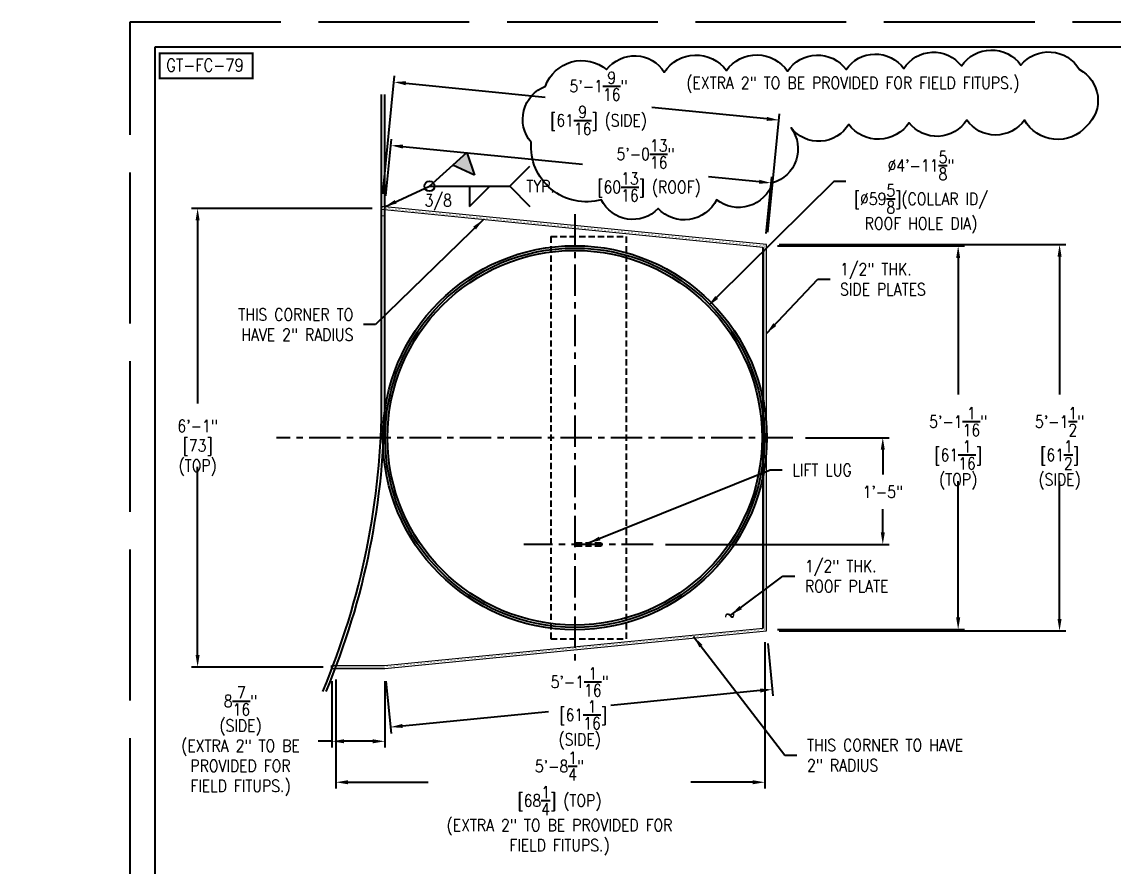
# Model space of a CAD drawing. Extents: x -305 to 4862, y -115 to 900.
# Drawn here: x 2022 to 2543, y 497 to 900 of the extents above; entities that cross this region are included whole.
import ezdxf
from ezdxf.enums import TextEntityAlignment as Align

# ---------------------------------------------------------------- set-up
doc = ezdxf.new("R2010")
doc.units = 0
doc.header["$LTSCALE"] = 12
doc.header["$MEASUREMENT"] = 0
doc.header["$PDMODE"] = 33
doc.header["$PDSIZE"] = -0.5
for name, pattern in [('AM_ISO02W050', [7.5, 6, -1.5]), ('CENTER', [2, 1.25, -0.25, 0.25, -0.25]), ('HIDDEN', [0.375, 0.25, -0.125])]:
    doc.linetypes.add(name, pattern=pattern)
doc.layers.get('0').update_dxf_attribs({"linetype": 'CONTINUOUS'})
doc.layers.get('Defpoints').update_dxf_attribs({"linetype": 'CONTINUOUS'})
for name, color, linetype in [('CENTER', 6, 'CENTER'), ('COVER', 3, 'CONTINUOUS'), ('DIM', 1, 'CONTINUOUS'), ('HATCH', 11, 'CONTINUOUS'), ('REPAD', 7, 'CONTINUOUS'), ('SHELL', 40, 'CONTINUOUS'), ('stack conn.', 191, 'CONTINUOUS'), ('TEXT', 4, 'CONTINUOUS')]:
    doc.layers.add(name, color=color, linetype=linetype)
doc.styles.add('ROMANS', font='ROMANS.shx', dxfattribs={"width": 0.85, "height": 5.76})
doc.styles.get("Standard").update_dxf_attribs({"font": 'sanss___.ttf'})
doc.dimstyles.get("Standard").update_dxf_attribs({"dimtxt": 0.18, "dimasz": 0.18, "dimexe": 0.18, "dimexo": 0.0625, "dimgap": 0.09, "dimtad": 0, "dimtih": 1, "dimtoh": 1, "dimdec": 4, "dimzin": 0, "dimdsep": 46, "dimtxsty": 'Standard', "dimcen": 0.09, "dimadec": 0, "dimazin": 0, "dimtfac": 1, "dimtdec": 4, "dimtofl": 0, "dimtmove": 0, "dimatfit": 3, "dimfxl": 1, "dimtolj": 1, "dimtzin": 0, "dimarcsym": 0})

# ---------------------------------------------------------------- blocks, each defined once
blk = doc.blocks.new('*D178')
at = {"layer": 'Defpoints', "color": 0, "transparency": 16777216}
for p in [(2379.29, 823.08), (2194.82, 810.93), (2376.32, 793)]:
    blk.add_point(p, dxfattribs=at)
at = {"layer": 'DIM', "color": 0, "lineweight": -2, "transparency": 16777216}
for p, q in [((2195.41, 816.9), (2198.09, 843.99)), ((2203.52, 840.44), (2289.22, 831.97)), ((2373.56, 823.64), (2349.43, 826.03)), ((2376.91, 798.97), (2379.59, 826.06))]:
    blk.add_line(p, q, dxfattribs=at)
at = {"layer": 'DIM', "color": 0, "transparency": 16777216}
for points in [[(2203.62, 841.39), (2203.43, 839.48), (2197.79, 841)], [(2373.65, 824.6), (2373.47, 822.69), (2379.29, 823.08)]]:
    blk.add_solid(points, dxfattribs=at)
at = {"layer": 'DIM', "color": 0, "transparency": 16777216, "insert": (2319.33, 829), "char_height": 5.76, "attachment_point": 5, "style": 'ROMANS'}
blk.add_mtext('\\A1;5\'-0{\\H1x;\\S13/16;}"\\P [60{\\H1x;\\S13/16;}] (ROOF)', dxfattribs=at)
blk = doc.blocks.new('*D179')
at = {"layer": 'Defpoints', "color": 0, "transparency": 16777216}
for p in [(2199.19, 871.24), (2193.32, 811.83), (2377.07, 793.68)]:
    blk.add_point(p, dxfattribs=at)
at = {"layer": 'DIM', "color": 0, "lineweight": -2, "transparency": 16777216}
for p, q in [((2193.91, 817.8), (2199.48, 874.23)), ((2204.92, 870.67), (2271.44, 864.1)), ((2377.21, 853.66), (2322.32, 859.08)), ((2377.66, 799.65), (2383.23, 856.08))]:
    blk.add_line(p, q, dxfattribs=at)
at = {"layer": 'DIM', "color": 0, "transparency": 16777216}
for points in [[(2205.02, 871.63), (2204.83, 869.72), (2199.19, 871.24)], [(2377.3, 854.61), (2377.11, 852.7), (2382.94, 853.09)]]:
    blk.add_solid(points, dxfattribs=at)
at = {"layer": 'DIM', "color": 0, "transparency": 16777216, "char_height": 5.76, "attachment_point": 5, "style": 'ROMANS'}
for s, insert in [('\\A1;5\'-1{\\H1x;\\S9/16;}"', (2296.88, 869.27)), ('\\A1;[61{\\H1x;\\S9/16;}] (SIDE)', (2296.88, 852.95))]:
    blk.add_mtext(s, dxfattribs=dict(at, insert=insert))
blk = doc.blocks.new('*D180')
at = {"layer": 'Defpoints', "color": 0, "transparency": 16777216}
for p in [(2377.07, 793.68), (2377.07, 609.18), (2517.04, 609.18)]:
    blk.add_point(p, dxfattribs=at)
at = {"layer": 'DIM', "color": 0, "lineweight": -2, "transparency": 16777216}
for p, q in [((2383.07, 793.68), (2520.04, 793.68)), ((2517.04, 787.92), (2517.04, 722.14)), ((2517.04, 614.94), (2517.04, 680.72)), ((2383.07, 609.18), (2520.04, 609.18))]:
    blk.add_line(p, q, dxfattribs=at)
at = {"layer": 'DIM', "color": 0, "transparency": 16777216}
for points in [[(2516.08, 787.92), (2518, 787.92), (2517.04, 793.68)], [(2516.08, 614.94), (2518, 614.94), (2517.04, 609.18)]]:
    blk.add_solid(points, dxfattribs=at)
at = {"layer": 'DIM', "color": 0, "transparency": 16777216, "char_height": 5.76, "attachment_point": 5, "style": 'ROMANS'}
for s, insert in [('\\A1;5\'-1{\\H1x;\\S1/2;}"', (2517.04, 709.11)), ('\\A1;[61{\\H1x;\\S1/2;}]\\P(SIDE)', (2517.04, 688.4))]:
    blk.add_mtext(s, dxfattribs=dict(at, insert=insert))
blk = doc.blocks.new('*D181')
at = {"layer": 'Defpoints', "color": 0, "transparency": 16777216}
for p in [(2376.32, 793), (2376.32, 609.86), (2468.62, 609.86)]:
    blk.add_point(p, dxfattribs=at)
at = {"layer": 'DIM', "color": 0, "lineweight": -2, "transparency": 16777216}
for p, q in [((2382.32, 793), (2471.62, 793)), ((2468.62, 787.24), (2468.62, 722.14)), ((2468.62, 615.62), (2468.62, 680.72)), ((2382.32, 609.86), (2471.62, 609.86))]:
    blk.add_line(p, q, dxfattribs=at)
at = {"layer": 'DIM', "color": 0, "transparency": 16777216}
for points in [[(2467.66, 787.24), (2469.58, 787.24), (2468.62, 793)], [(2467.66, 615.62), (2469.58, 615.62), (2468.62, 609.86)]]:
    blk.add_solid(points, dxfattribs=at)
at = {"layer": 'DIM', "color": 0, "transparency": 16777216, "char_height": 5.76, "attachment_point": 5, "style": 'ROMANS'}
for s, insert in [('\\A1;5\'-1{\\H1x;\\S1/16;}"', (2468.62, 709.11)), ('\\A1;[61{\\H1x;\\S1/16;}]\\P(TOP)', (2468.62, 688.4))]:
    blk.add_mtext(s, dxfattribs=dict(at, insert=insert))
blk = doc.blocks.new('*D182')
at = {"layer": 'Defpoints', "color": 0, "transparency": 16777216}
for p in [(2377.07, 609.18), (2194.82, 591.18), (2379.83, 581.27)]:
    blk.add_point(p, dxfattribs=at)
at = {"layer": 'DIM', "color": 0, "lineweight": -2, "transparency": 16777216}
for p, q in [((2377.66, 603.21), (2380.12, 578.28)), ((2195.41, 585.21), (2197.87, 560.28)), ((2374.1, 580.7), (2302.72, 573.65)), ((2203.31, 563.83), (2273.06, 570.72))]:
    blk.add_line(p, q, dxfattribs=at)
at = {"layer": 'DIM', "color": 0, "transparency": 16777216}
for points in [[(2374, 581.65), (2374.19, 579.74), (2379.83, 581.27)], [(2203.22, 564.79), (2203.41, 562.88), (2197.58, 563.27)]]:
    blk.add_solid(points, dxfattribs=at)
at = {"layer": 'DIM', "color": 0, "transparency": 16777216, "insert": (2287.89, 572.18), "char_height": 5.76, "attachment_point": 5, "style": 'ROMANS'}
blk.add_mtext('\\A1;5\'-1{\\H1x;\\S1/16;}"\\P [61{\\H1x;\\S1/16;}]\\P(SIDE)', dxfattribs=at)
blk = doc.blocks.new('*D183')
at = {"layer": 'Defpoints', "color": 0, "transparency": 16777216}
for p in [(2169.6, 591.18), (2194.82, 591.18), (2194.82, 556.5)]:
    blk.add_point(p, dxfattribs=at)
at = {"layer": 'DIM', "color": 0, "lineweight": -2, "transparency": 16777216}
for p, q in [((2169.6, 585.18), (2169.6, 553.5)), ((2194.82, 585.18), (2194.82, 553.5)), ((2169.6, 556.5), (2163.02, 556.5)), ((2189.06, 556.5), (2175.36, 556.5))]:
    blk.add_line(p, q, dxfattribs=at)
at = {"layer": 'DIM', "color": 0, "transparency": 16777216}
for points in [[(2175.36, 557.46), (2175.36, 555.54), (2169.6, 556.5)], [(2189.06, 557.46), (2189.06, 555.54), (2194.82, 556.5)]]:
    blk.add_solid(points, dxfattribs=at)
at = {"layer": 'DIM', "color": 0, "transparency": 16777216, "insert": (2125.93, 556.5), "char_height": 5.76, "attachment_point": 5, "style": 'ROMANS'}
blk.add_mtext('\\A1;8{\\H1x;\\S7/16;}"\\P(SIDE)\\P(EXTRA 2" TO BE \\PPROVIDED FOR\\PFIELD FITUPS.)', dxfattribs=at)
blk = doc.blocks.new('*D184')
at = {"layer": 'Defpoints', "color": 0, "transparency": 16777216}
for p in [(2376.32, 609.86), (2171.49, 591.93), (2376.32, 536.95)]:
    blk.add_point(p, dxfattribs=at)
at = {"layer": 'DIM', "color": 0, "lineweight": -2, "transparency": 16777216}
for p, q in [((2376.32, 603.86), (2376.32, 533.95)), ((2171.49, 585.93), (2171.49, 533.95)), ((2177.25, 536.95), (2215.51, 536.95)), ((2370.56, 536.95), (2341, 536.95))]:
    blk.add_line(p, q, dxfattribs=at)
at = {"layer": 'DIM', "color": 0, "transparency": 16777216}
for points in [[(2177.25, 537.91), (2177.25, 535.99), (2171.49, 536.95)], [(2370.56, 537.91), (2370.56, 535.99), (2376.32, 536.95)]]:
    blk.add_solid(points, dxfattribs=at)
at = {"layer": 'DIM', "color": 0, "transparency": 16777216, "char_height": 5.76, "width": 5166.6002, "attachment_point": 5, "style": 'ROMANS'}
for s, insert in [('\\A1;5\'-8{\\H1x;\\S1/4;}"', (2278.25, 544.63)), ('\\A1;[68{\\H1x;\\S1/4;}] (TOP)\\P(EXTRA 2" TO BE PROVIDED FOR\\PFIELD FITUPS.)', (2278.25, 518.57))]:
    blk.add_mtext(s, dxfattribs=dict(at, insert=insert))
blk = doc.blocks.new('A$C0E4B500F')
at = {"layer": 'HATCH'}
blk.add_hatch(color=3, dxfattribs=at).paths.add_polyline_path([(10.5, 19.5), (0, 24), (0, 15)])
at = {"layer": 'DIM'}
for p, q in [((0, 0), (0, 24)), ((0, 24), (10.5, 19.5)), ((10.5, 19.5), (0, 15))]:
    blk.add_line(p, q, dxfattribs=at)
blk = doc.blocks.new('*D204')
at = {"layer": 'Defpoints', "color": 0, "transparency": 16777216}
for p in [(2194.82, 810.93), (2105.47, 591.93), (2171.49, 591.93)]:
    blk.add_point(p, dxfattribs=at)
at = {"layer": 'DIM', "color": 0, "lineweight": -2, "transparency": 16777216}
for p, q in [((2188.82, 810.93), (2102.47, 810.93)), ((2105.47, 805.17), (2105.47, 717.72)), ((2105.47, 597.69), (2105.47, 687.55)), ((2165.49, 591.93), (2102.47, 591.93))]:
    blk.add_line(p, q, dxfattribs=at)
at = {"layer": 'DIM', "color": 0, "transparency": 16777216}
for points in [[(2104.51, 805.17), (2106.43, 805.17), (2105.47, 810.93)], [(2104.51, 597.69), (2106.43, 597.69), (2105.47, 591.93)]]:
    blk.add_solid(points, dxfattribs=at)
at = {"layer": 'DIM', "color": 0, "transparency": 16777216, "char_height": 5.76, "attachment_point": 5, "style": 'ROMANS'}
for s, insert in [('\\A1;6\'-1"', (2105.47, 707.02)), ('\\A1;[73]\\P(TOP)', (2105.47, 691.94))]:
    blk.add_mtext(s, dxfattribs=dict(at, insert=insert))
blk = doc.blocks.new('*D209')
at = {"layer": 'Defpoints', "color": 0, "transparency": 16777216}
for p in [(2389.7, 701.43), (2432.63, 701.43), (2322.92, 650.43)]:
    blk.add_point(p, dxfattribs=at)
at = {"layer": 'DIM', "color": 0, "lineweight": -2, "transparency": 16777216}
for p, q in [((2395.7, 701.43), (2435.63, 701.43)), ((2432.63, 695.67), (2432.63, 683.82)), ((2432.63, 656.19), (2432.63, 667.36)), ((2328.92, 650.43), (2435.63, 650.43))]:
    blk.add_line(p, q, dxfattribs=at)
at = {"layer": 'DIM', "color": 0, "transparency": 16777216}
for points in [[(2431.67, 695.67), (2433.59, 695.67), (2432.63, 701.43)], [(2431.67, 656.19), (2433.59, 656.19), (2432.63, 650.43)]]:
    blk.add_solid(points, dxfattribs=at)
at = {"layer": 'DIM', "color": 0, "transparency": 16777216, "insert": (2432.63, 675.59), "char_height": 5.76, "attachment_point": 5, "style": 'ROMANS'}
blk.add_mtext('\\A1;1\'-5"', dxfattribs=at)
blk = doc.blocks.new('*D216')
at = {"layer": 'Defpoints', "color": 0, "transparency": 16777216}
for p in [(2349.18, 764.3), (2221.96, 638.56)]:
    blk.add_point(p, dxfattribs=at)
at = {"layer": 'DIM', "color": 0, "lineweight": -2, "transparency": 16777216}
for p, q in [((2409.27, 823.7), (2353.28, 768.35)), ((2415.03, 823.7), (2409.27, 823.7))]:
    blk.add_line(p, q, dxfattribs=at)
at = {"layer": 'DIM', "color": 0, "transparency": 16777216}
blk.add_solid([(2352.6, 769.04), (2353.95, 767.67), (2349.18, 764.3)], dxfattribs=at)
at = {"layer": 'DIM', "color": 0, "transparency": 16777216, "char_height": 5.76, "attachment_point": 5, "style": 'ROMANS'}
for s, insert in [('\\A1;∅4\'-11{\\H1x;\\S5/8;}"', (2450.85, 831.38)), ('\\A1;[∅59{\\H1x;\\S5/8;}](COLLAR ID/\\PROOF HOLE DIA)', (2450.85, 810.67))]:
    blk.add_mtext(s, dxfattribs=dict(at, insert=insert))
blk = doc.blocks.new('A$C27739634')
at = {"layer": 'stack conn.', "const_width": 0.03}
blk.add_lwpolyline([(-60.76, -67.25), (-0.25, -61.27), (-0.25, -0.23), (-60.75, 5.75), (-60.75, -24.75, -0.008928), (-60.83, -29.03, -0.08176), (-68.53, -67.25)], format="xyb", close=True, dxfattribs=at)

msp = doc.modelspace()

# ---------------------------------------------------------------- linework, layer by layer
for p, q in [((2085.195033, 72), (2085.195033, 888)), ((2085.195033, 888), (3189.195033, 888))]:
    msp.add_line(p, q)
at = {"layer": 'CENTER'}
for p, q in [((2285.572245, 808.103903), (2285.572245, 594.759905)), ((2389.701544, 701.431904), (2143.130068, 701.431904)), ((2322.922117, 650.431904), (2261.279248, 650.431904))]:
    msp.add_line(p, q, dxfattribs=at)
at = {"layer": 'COVER', "linetype": 'HIDDEN'}
for p, q in [((2286.100683, 651.181904), (2298.100683, 651.181904)), ((2286.100683, 649.681904), (2286.100683, 651.181904)), ((2298.100683, 649.681904), (2286.100683, 649.681904)), ((2298.100683, 651.181904), (2298.100683, 649.681904))]:
    msp.add_line(p, q, dxfattribs=at)
at = {"layer": 'COVER'}
msp.add_lwpolyline([(2264.772443, 842.543753, -0.52056705), (2271.548616, 869.208779, -0.52056705), (2271.548616, 869.208779, -0.52056705), (2300.770845, 877.250614, -0.52056705), (2300.770845, 877.250614, -0.52056705), (2328.299038, 875.980851, -0.52056705), (2328.299038, 875.980851, -0.52056705), (2357.944781, 876.827359, -0.52056705), (2357.944781, 876.827359, -0.52056705), (2387.167015, 876.404107, -0.52056705), (2387.167015, 876.404107, -0.52056705), (2415.118713, 877.250614, -0.52056705), (2415.118713, 877.250614, -0.52056705), (2442.646901, 877.67387, -0.52056705), (2442.646901, 877.67387, -0.52056705), (2470.175095, 878.943632, -0.52056705), (2470.175095, 878.943632, -0.52056705), (2498.550306, 879.366885, -0.52056705), (2498.550306, 879.366885, -0.52056705), (2526.502003, 877.250614, -0.52056705), (2526.502003, 877.250614, -0.52056705), (2529.890089, 850.162333, -0.52056705), (2529.890089, 850.162333, -0.52056705), (2500.244346, 853.125114, -0.52056705), (2500.244346, 853.125114, -0.52056705), (2472.716158, 853.125114, -0.52056705), (2472.716158, 853.125114, -0.52056705), (2445.18797, 851.855348, -0.52056705), (2445.18797, 851.855348, -0.52056705), (2416.389244, 851.008841, -0.52056705), (2416.389244, 851.008841, -0.52056705), (2388.861056, 849.315823, -0.52056705), (2388.861056, 849.315823, -0.52056705), (2379.967334, 823.074049, -0.52056705), (2379.967334, 823.074049, -0.52056705), (2353.286163, 815.032216, -0.52056705), (2353.286163, 815.032216, -0.52056705), (2325.334461, 810.799672, -0.52056705), (2325.334461, 810.799672, -0.52056705), (2298.229781, 815.032216, -0.52056705), (2298.229781, 815.032216, -0.52056705)], format="xyb", close=True, dxfattribs=at)
at = {"layer": 'Defpoints', "linetype": 'AM_ISO02W050'}
for p, q in [((2073.195033, 36), (2073.195033, 900)), ((2073.195033, 900), (3225.195033, 900))]:
    msp.add_line(p, q, dxfattribs=at)
at = {"layer": 'DIM'}
for p, q in [((2254.563809, 821.503772), (2264.163809, 831.103772)), ((2216.163809, 821.503772), (2254.563809, 821.503772)), ((2235.363809, 811.903772), (2244.963809, 821.503772)), ((2235.363809, 821.503772), (2235.363809, 811.903772)), ((2254.563809, 821.503772), (2264.163809, 811.903772))]:
    msp.add_line(p, q, dxfattribs=at)
msp.add_circle((2216.163809, 821.503772), 2.4, dxfattribs=at)
at = {"layer": 'REPAD', "linetype": 'HIDDEN'}
for p, q in [((2274.100683, 797.431904), (2274.100683, 605.431904)), ((2274.100683, 797.431904), (2310.100683, 797.431904)), ((2310.100683, 797.431904), (2310.100683, 605.431904)), ((2274.100683, 605.431904), (2310.100683, 605.431904))]:
    msp.add_line(p, q, dxfattribs=at)
at = {"layer": 'SHELL'}
for points in [[(2165.236421, 580.332218, 0.0999472512), (2193.322245, 719.431904), (2193.322245, 865.340114)], [(2166.863323, 580.332218, 0.0995045262), (2194.822245, 719.431904), (2194.822245, 865.346934)]]:
    msp.add_lwpolyline(points, format="xyb", dxfattribs=at)
at = {"layer": 'stack conn.'}
for p, q in [((2193.322245, 811.830052), (2193.174814, 810.337315)), ((2375.572245, 610.541054), (2375.572245, 792.322754)), ((2169.597076, 591.181904), (2169.597076, 592.681904))]:
    msp.add_line(p, q, dxfattribs=at)
at = {"layer": 'stack conn.', "lineweight": 18}
for p, q in [((2375.572245, 792.322754), (2193.174814, 810.337315)), ((2377.072245, 793.681904), (2193.322245, 811.830052)), ((2194.822245, 807.160009), (2192.879953, 807.351841)), ((2377.072245, 609.181904), (2377.072245, 793.681904)), ((2377.072245, 609.181904), (2377.072245, 793.681904)), ((2194.748351, 592.681904), (2375.572245, 610.541054)), ((2194.822245, 591.181904), (2377.072245, 609.181904)), ((2169.597076, 592.681904), (2194.748351, 592.681904)), ((2169.597076, 591.181904), (2194.822245, 591.181904))]:
    msp.add_line(p, q, dxfattribs=at)
at = {"layer": 'stack conn.'}
for radius in [91.6875, 90.5625, 89.4375]:
    msp.add_circle((2285.572245, 701.431904), radius, dxfattribs=at)
at = {"layer": 'TEXT', "const_width": 0.96}
msp.add_lwpolyline([(2087.369742, 884.950141), (2087.369742, 873.043385), (2131.808824, 873.043385), (2131.808824, 884.950141)], close=True, dxfattribs=at)

# ---------------------------------------------------------------- block references
at = {"rotation": 312.1477859108951}
msp.add_blockref('A$C0E4B500F', (2216.190456, 821.539825), dxfattribs=at)
at = {"layer": 'COVER', "xscale": 3, "yscale": 3, "zscale": 3}
msp.add_blockref('A$C27739634', (2377.072245, 793.681904), dxfattribs=at)

# ---------------------------------------------------------------- texts
at = {"layer": 'DIM', "style": 'ROMANS', "width": 0.85}
for s, p in [('(EXTRA 2" TO BE PROVIDED FOR FIELD FITUPS.)', (2338.80674, 867.940558)), ('3/8', (2213.859809, 811.903772)), ('~', (2357.117422, 614.099808))]:
    msp.add_text(s, height=5.76, dxfattribs=at).set_placement(p)
msp.add_text('TYP.', height=5.76, dxfattribs=at).set_placement((2269.210148, 821.503772), align=Align.MIDDLE_CENTER)
at = {"layer": 'DIM', "char_height": 5.76, "style": 'ROMANS'}
for s, insert, attachment_point in [('1/2" THK.\\PSIDE PLATES', (2412.225238, 777.084504), 4), ('THIS CORNER TO\\PHAVE 2" RADIUS', (2179.826131, 755.434572), 6), ('LIFT LUG', (2389.440581, 686.034118), 4), ('1/2" THK.\\PROOF PLATE', (2395.473818, 635.323791), 4), ('THIS CORNER TO HAVE\\P2" RADIUS', (2396.460533, 549.836385), 4)]:
    msp.add_mtext(s, dxfattribs=dict(at, insert=insert, attachment_point=attachment_point))
at = {"layer": 'TEXT', "insert": (2090.464894, 882.324895), "char_height": 6.048, "width": 117.16266667, "attachment_point": 1, "style": 'ROMANS'}
msp.add_mtext('GT-FC-79', dxfattribs=at)

# ---------------------------------------------------------------- dimensions: what is measured, and where the dimension line sits
at = {"layer": 'DIM'}
for base, p1, p2, angle, text, override, picture, middle, dimtype in [((2199.189901, 871.240068), (2377.072245, 793.681904), (2193.322245, 811.830052), 174.35945057, '<> (SIDE)', {"dimscale": 48, "dimtxt": 5.76, "dimasz": 0.12, "dimexe": 0.0625, "dimexo": 0.125, "dimgap": 0.02, "dimlfac": 0.333333, "dimzin": 3, "dimlunit": 4, "dimpost": '\\X', "dimtxsty": 'ROMANS', "dimcen": 0}, '*D179', (2296.879189, 861.591743), 161), ((2379.292725, 823.078439), (2194.822245, 810.928255), (2376.322245, 793.002329), 354.35945057, '<> (ROOF)', {"dimscale": 48, "dimtxt": 5.76, "dimasz": 0.12, "dimexe": 0.0625, "dimexo": 0.125, "dimgap": 0.02, "dimlfac": 0.333333, "dimzin": 3, "dimlunit": 4, "dimpost": '\\X', "dimtxsty": 'ROMANS', "dimcen": 0}, '*D178', (2319.325251, 829.001152), 161), ((2105.46562, 591.931904), (2194.822245, 810.928255), (2171.487881, 591.931904), 90, '<>\\P(TOP)', {"dimscale": 48, "dimtxt": 5.76, "dimasz": 0.12, "dimexe": 0.0625, "dimexo": 0.125, "dimgap": 0.02, "dimlfac": 0.333333, "dimzin": 3, "dimlunit": 4, "dimpost": '\\X', "dimtxsty": 'ROMANS', "dimcen": 0}, '*D204', (2105.46562, 702.63326), 160), ((2379.829441, 581.265296), (2194.822245, 591.181904), (2377.072245, 609.181904), 5.64054943, '<>\\P(SIDE)', {"dimscale": 48, "dimtxt": 5.76, "dimasz": 0.12, "dimexe": 0.0625, "dimexo": 0.125, "dimgap": 0.02, "dimlfac": 0.333333, "dimzin": 3, "dimlunit": 4, "dimpost": '\\X', "dimtxsty": 'ROMANS', "dimcen": 0}, '*D182', (2287.887778, 572.184637), 161), ((2194.822245, 556.497134), (2169.597076, 591.181904), (2194.822245, 591.181904), 0, '<>\\P(SIDE)\\P(EXTRA 2" TO BE \\PPROVIDED FOR\\PFIELD FITUPS.)', {"dimscale": 48, "dimtxt": 5.76, "dimasz": 0.12, "dimexe": 0.0625, "dimexo": 0.125, "dimgap": 0.1, "dimlfac": 0.333333, "dimzin": 3, "dimlunit": 4, "dimpost": '\\X', "dimtxsty": 'ROMANS', "dimcen": 0}, '*D183', (2125.929973, 556.497134), 161)]:
    dim = msp.add_linear_dim(base=base, p1=p1, p2=p2, angle=angle, text=text, dimstyle='Standard', override=override, dxfattribs=at)
    dim.commit()
    dim.dimension.update_dxf_attribs({"geometry": picture, "text_midpoint": middle, "dimtype": dimtype})
dim = msp.add_diameter_dim_2p(p1=(2221.962198, 638.560382), p2=(2349.182292, 764.303427), text='<>(COLLAR ID/\\PROOF HOLE DIA)', dimstyle='Standard', override={"dimscale": 48, "dimtxt": 5.76, "dimasz": 0.12, "dimexe": 0.0625, "dimexo": 0.125, "dimgap": 0.02, "dimlfac": 0.333333, "dimzin": 3, "dimlunit": 4, "dimpost": '\\X', "dimtxsty": 'ROMANS', "dimcen": 0}, dxfattribs=at)
dim.commit()
dim.dimension.update_dxf_attribs({"geometry": '*D216', "text_midpoint": (2450.84815, 823.696759), "dimtype": 163})
for p1, p2, distance, text, picture, middle in [((2376.3222452436, 793.0023290734), (2376.3222452436, 609.8614791286), 92.3019636469, '<>\\P(TOP)', '*D181', (2468.6242088905, 701.431904101)), ((2377.072245, 793.681904), (2377.072245, 609.181904), 139.968949, '<>\\P(SIDE)', '*D180', (2517.041195, 701.431904))]:
    dim = msp.add_aligned_dim(p1=p1, p2=p2, distance=distance, text=text, dimstyle='Standard', override={"dimscale": 48, "dimtxt": 5.76, "dimasz": 0.12, "dimexe": 0.0625, "dimexo": 0.125, "dimgap": 0.02, "dimlfac": 0.333333, "dimzin": 3, "dimlunit": 4, "dimpost": '\\X', "dimtxsty": 'ROMANS', "dimcen": 0}, dxfattribs=at)
    dim.commit()
    dim.dimension.update_dxf_attribs({"geometry": picture, "text_midpoint": middle})
dim = msp.add_linear_dim(base=(2432.625388, 701.431904), p1=(2322.922117, 650.431904), p2=(2389.701544, 701.431904), angle=90, dimstyle='Standard', override={"dimscale": 48, "dimtxt": 5.76, "dimasz": 0.12, "dimexe": 0.0625, "dimexo": 0.125, "dimgap": 0.1, "dimlfac": 0.333333, "dimzin": 3, "dimlunit": 4, "dimpost": '\\X', "dimtxsty": 'ROMANS', "dimcen": 0}, dxfattribs=at)
dim.commit()
dim.dimension.update_dxf_attribs({"geometry": '*D209', "text_midpoint": (2432.625388, 675.592014), "dimtype": 160})
dim = msp.add_linear_dim(base=(2376.322245, 536.951307), p1=(2171.487881, 591.931904), p2=(2376.322245, 609.861479), text='<> (TOP)\\P(EXTRA 2" TO BE PROVIDED FOR\\PFIELD FITUPS.)', dimstyle='Standard', override={"dimscale": 48, "dimtxt": 5.76, "dimasz": 0.12, "dimexe": 0.0625, "dimexo": 0.125, "dimgap": 0.02, "dimlfac": 0.333333, "dimzin": 3, "dimlunit": 4, "dimpost": '\\X', "dimtxsty": 'ROMANS', "dimcen": 0}, dxfattribs=at)
dim.commit()
dim.dimension.update_dxf_attribs({"geometry": '*D184', "text_midpoint": (2278.253945, 536.951307), "dimtype": 160})

# ---------------------------------------------------------------- leaders
msp.add_leader([(2194.822245, 811.681904), (2216.163809, 821.503772)], dimstyle='Standard', override={"dimscale": 48, "dimtxt": 5.76, "dimasz": 0.12, "dimexe": 0.0625, "dimexo": 0.125, "dimgap": 0.1, "dimlfac": 0.333333, "dimzin": 3, "dimlunit": 4, "dimpost": '\\X', "dimtxsty": 'ROMANS', "dimcen": 0}, dxfattribs=at)
at = {"layer": 'DIM', "annotation_type": 0, "has_hookline": 1}
for points, override, hookline_direction, text_width in [([(2241.814755, 805.53337), (2190.386131, 755.434572), (2184.626131, 755.434572)], {"dimscale": 48, "dimtxt": 5.76, "dimasz": 0.12, "dimexe": 0.0625, "dimexo": 0.125, "dimgap": 0.1, "dimzin": 3, "dimlunit": 4, "dimpost": '\\X', "dimtxsty": 'ROMANS', "dimcen": 0}, 1, 62.482286), ([(2377.072245, 751.258085), (2401.665238, 777.084504), (2407.425238, 777.084504)], {"dimscale": 48, "dimtxt": 5.76, "dimasz": 0.12, "dimexe": 0.0625, "dimexo": 0.125, "dimgap": 0.1, "dimlfac": 0.333333, "dimzin": 3, "dimlunit": 4, "dimpost": '\\X', "dimtxsty": 'ROMANS', "dimcen": 0}, 0, 45.229714), ([(2292.100683, 651.181904), (2378.880581, 686.034118), (2384.640581, 686.034118)], {"dimscale": 48, "dimtxt": 5.76, "dimasz": 0.12, "dimexe": 0.0625, "dimexo": 0.125, "dimgap": 0.1, "dimzin": 3, "dimlunit": 4, "dimpost": '\\X', "dimtxsty": 'ROMANS', "dimcen": 0}, 0, 31.008), ([(2360.181972, 616.907404), (2384.913818, 635.323791), (2390.673818, 635.323791)], {"dimscale": 48, "dimtxt": 5.76, "dimasz": 0.12, "dimexe": 0.0625, "dimexo": 0.125, "dimgap": 0.1, "dimlfac": 0.333333, "dimzin": 3, "dimlunit": 4, "dimpost": '\\X', "dimtxsty": 'ROMANS', "dimcen": 0}, 0, 44.064), ([(2342.294573, 606.500721), (2385.900533, 549.836385), (2391.660533, 549.836385)], {"dimscale": 48, "dimtxt": 5.76, "dimasz": 0.12, "dimexe": 0.0625, "dimexo": 0.125, "dimgap": 0.1, "dimzin": 3, "dimlunit": 4, "dimpost": '\\X', "dimtxsty": 'ROMANS', "dimcen": 0}, 0, 85.563429)]:
    msp.add_leader(points, dimstyle='Standard', override=override, dxfattribs=dict(at, hookline_direction=hookline_direction, text_width=text_width))

doc.saveas('drawing.dxf')
